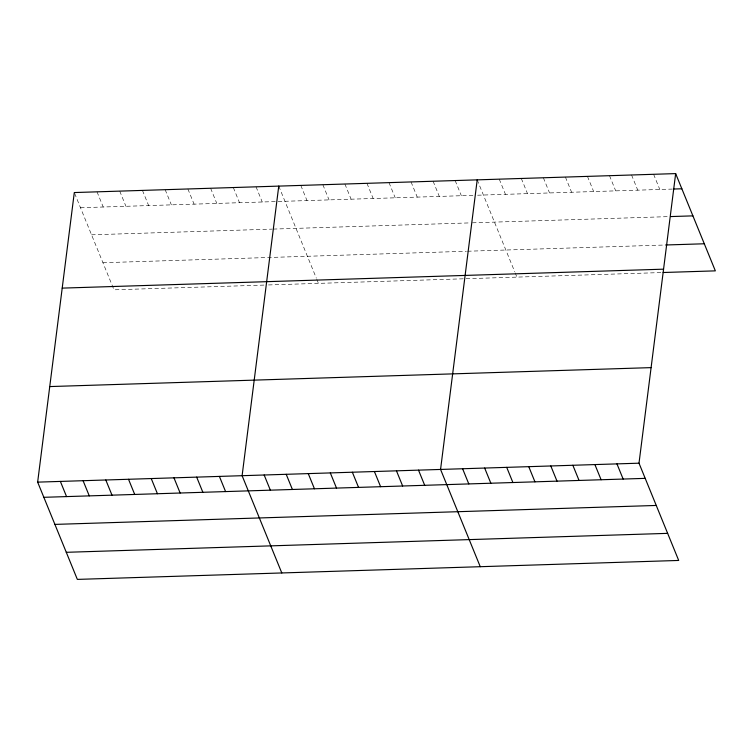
<?xml version="1.0" encoding="UTF-8"?>
<svg xmlns="http://www.w3.org/2000/svg" width="753" height="753" viewBox="0 0 753 753"><rect width="100%" height="100%" fill="white"/><g stroke="black" fill="none" stroke-linecap="round" stroke-linejoin="round"><path stroke-width="0.56" stroke-dasharray="3.77 2.82" d="M80.496 207.724L277 201.531M278.139 201.493L472.959 195.356M477.6 195.215L672.57 189.069M91.546 234.814L272.153 229.119M273.292 229.081L470.088 222.888M472.404 222.813L668.532 216.629M102.935 262.722L466.389 251.267M467.547 251.229L666 244.979M263.936 285.086L113.995 289.811L74.302 192.552M268.473 284.945L661.962 272.548M653.613 174.301L659.797 189.474M631.56 174.988L637.753 190.161M609.506 175.684L615.7 190.857M587.462 176.381L593.656 191.554M565.409 177.077L571.602 192.25M543.365 177.774L549.549 192.947M521.311 178.461L527.505 193.634M499.258 179.158L505.451 194.33M477.214 179.854L514.779 271.908M515.203 272.944L516.906 277.113M455.16 180.551L461.354 195.724M433.116 181.247L439.3 196.42M411.063 181.944L417.256 197.117M389.009 182.631L395.203 197.804M366.965 183.327L373.159 198.5M344.912 184.024L351.105 199.197M322.868 184.72L329.052 199.893M300.814 185.417L307.008 200.59M278.761 186.104L316.326 278.158M316.749 279.203L318.453 283.373M256.048 186.819L262.242 202.002M233.326 187.544L239.52 202.717M210.614 188.259L216.798 203.432M187.892 188.975L194.086 204.148M165.171 189.69L171.364 204.863M142.458 190.405L148.652 205.578M119.736 191.121L125.93 206.294M97.024 191.836L103.208 207.009"/><path stroke-width="1.13" d="M675.657 173.604L639.005 463.189L678.698 560.448L77.343 579.396L37.65 482.136L74.302 192.552L675.657 173.604L715.35 270.864L663.129 272.511M278.761 186.104L242.108 475.698L281.801 572.958M477.214 179.854L440.561 469.439L480.254 566.698M673.728 189.031L681.851 188.777M670.857 216.563L692.901 215.866M666 244.979L704.3 243.774M62.207 288.117L663.562 269.169M49.745 386.571L651.1 367.624M37.65 482.136L639.005 463.189M43.843 497.309L645.199 478.362M54.894 524.399L656.249 505.451M66.283 552.307L667.647 533.359M616.961 463.886L623.145 479.059M594.908 464.582L601.101 479.755M572.854 465.269L579.048 480.442M550.81 465.966L557.004 481.139M528.757 466.662L534.95 481.835M506.713 467.359L512.897 482.532M484.659 468.055L490.852 483.228M462.606 468.752L468.799 483.925M418.508 470.136L424.701 485.309M396.464 470.832L402.648 486.005M374.41 471.529L380.604 486.702M352.357 472.225L358.55 487.398M330.313 472.912L336.506 488.085M308.259 473.609L314.453 488.782M286.215 474.305L292.399 489.478M264.162 475.002L270.355 490.175M219.396 476.414L225.589 491.587M196.674 477.129L202.868 492.302M173.962 477.844L180.146 493.017M151.24 478.56L157.433 493.733M128.518 479.275L134.712 494.448M105.806 479.99L111.999 495.163M83.084 480.706L89.278 495.879M60.372 481.421L66.556 496.594"/></g></svg>
